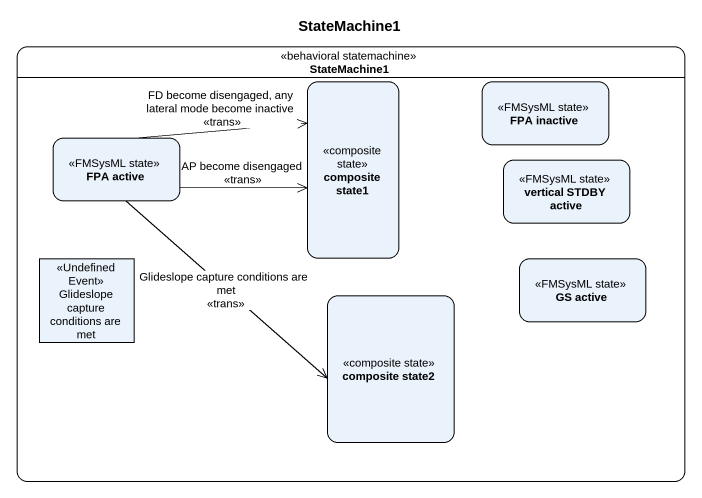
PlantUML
@startuml
title StateMachine1
hide empty description
state StateMachine1 <<behavioral statemachine>> {
  state "composite state1" as composite_state1 <<composite state>>
  state "FPA inactive" as FPA_inactive <<FMSysML state>>
  state "FPA active" as FPA_active <<FMSysML state>>
  state "vertical STDBY active" as vertical_STDBY_active <<FMSysML state>>
  state "Glideslope capture conditions are met" as Glideslope_capture <<Undefined Event>>
  state "GS active" as GS_active <<FMSysML state>>
  state "composite state2" as composite_state2 <<composite state>>
}
FPA_active -right-> composite_state1 : FD become disengaged, any lateral mode become inactive\n<<trans>>
FPA_active -right-> composite_state1 : AP become disengaged\n<<trans>>
FPA_active --> composite_state2 : Glideslope capture conditions are met\n<<trans>>
@enduml
